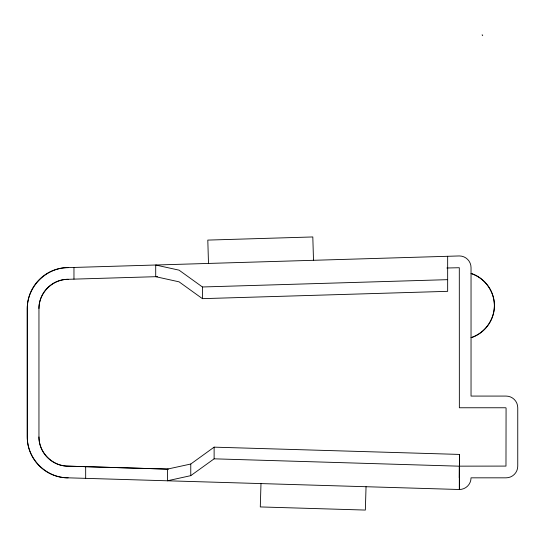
<?xml version="1.0" encoding="UTF-8"?>
<svg xmlns="http://www.w3.org/2000/svg" width="545" height="545" viewBox="0 0 545 545"><rect width="100%" height="100%" fill="white"/><g stroke="black" fill="none" stroke-linecap="round" stroke-linejoin="round"><path stroke-width="0.82" d="M167.41 469.109L167.41 480.792L190.77 475.649L214.124 458.829L459.312 466.186L459.36 489.505A11.677 11.677 0 0 0 471.037 477.829L506.073 477.829A11.677 11.677 0 0 0 517.75 466.152L517.75 407.762A11.677 11.677 0 0 0 506.073 396.079L471.037 396.079L471.037 267.622A11.677 11.677 0 0 0 459.36 255.946L68.152 267.622C46.23 267.438 27.209 286.697 27.264 308.497L27.277 436.954C27.059 458.863 46.243 478.047 68.152 477.829L459.36 489.505L459.496 454.421L214.124 447.152L190.764 464.027L167.41 469.109L68.152 466.152C52.524 466.248 38.858 452.582 38.954 436.954L38.954 308.497C38.858 292.869 52.524 279.204 68.152 279.306L157.505 276.635M459.496 454.421L459.265 477.774M260.987 483.585L260.292 506.932L365.348 510.066L366.042 486.719M446.852 268.004L459.306 267.718L459.36 407.762L505.304 407.762L506.019 407.851L506.073 408.525L505.978 466.091L459.36 466.152M447.656 256.293L447.656 291.337L202.42 298.653L179.06 281.833L155.707 276.69L155.707 265.013L179.06 270.156L202.42 286.977L447.656 279.66M168.48 469.129L68.152 466.152A29.192 29.192 0 0 1 38.954 436.954M482.066 34.934L482.604 35.003L482.659 35.677M313.504 260.299L312.81 236.952L207.802 240.093L208.497 263.433M190.764 464.027L190.77 475.649M214.124 447.152L214.124 458.829M202.42 286.977L202.42 298.653M85.667 466.67L85.667 478.346M73.963 267.452L73.963 279.129M68.152 477.829A40.875 40.875 0 0 1 27.277 436.954L27.277 308.497A40.875 40.875 0 0 1 68.152 267.622M38.954 308.497A29.192 29.192 0 0 1 68.152 279.306M494.397 305.575C494.404 319.881 484.648 333.295 471.037 337.689A33.756 33.756 0 0 0 471.037 273.461C484.648 277.861 494.404 291.275 494.397 305.575"/></g></svg>
